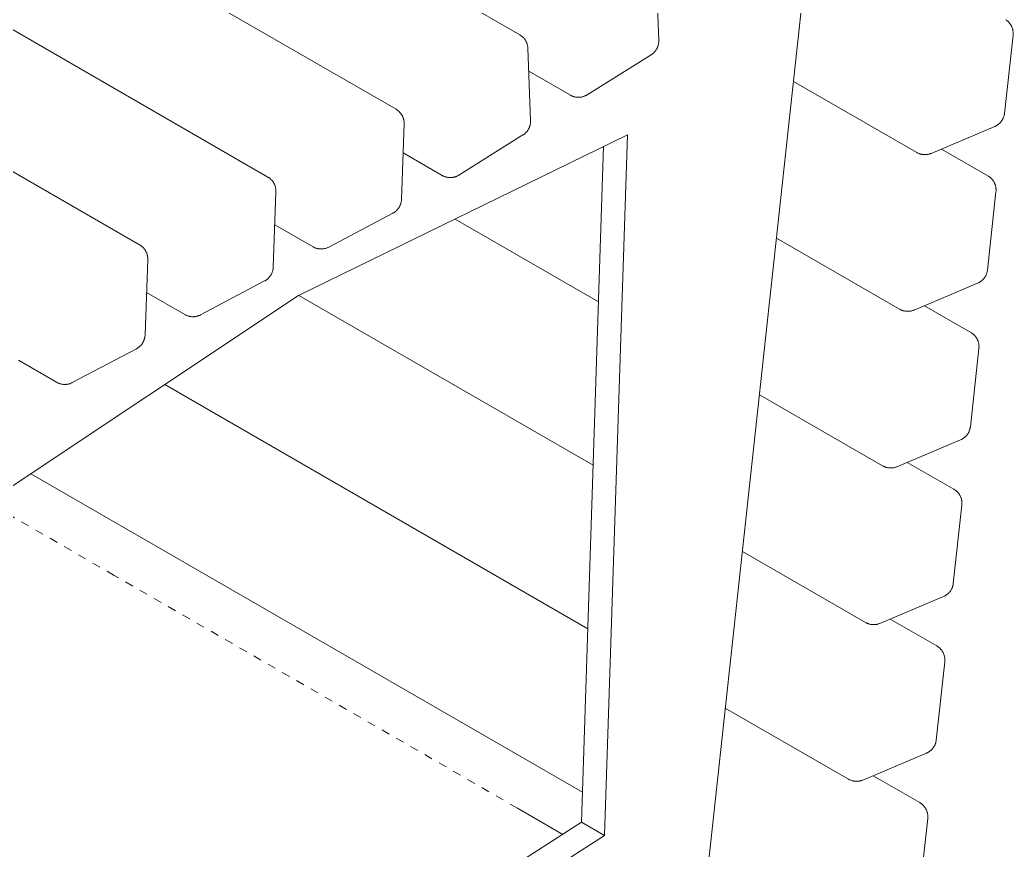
# Model space of a CAD drawing. Header units: inches. Extents: x -6 to 95, y -2 to 61.
# Drawn here: x 82.66 to 94.74, y 38.95 to 49.05 of the extents above; entities that cross this region are included whole.
import ezdxf

# ---------------------------------------------------------------- set-up
doc = ezdxf.new("R2010")
doc.units = ezdxf.units.IN
doc.linetypes.add('HIDDEN', pattern=[1.905, 1.27, -0.635])
doc.layers.add('ZANO_R', color=7, linetype='Continuous', lineweight=0)
doc.layers.add('ZANO_R_przerywana', color=250, linetype='HIDDEN', lineweight=0)

msp = doc.modelspace()

# ---------------------------------------------------------------- linework, layer by layer
at = {"layer": 'ZANO_R'}
for p, q in [((75.09018, 56.74707), (88.73842, 48.86725)), ((73.58647, 55.84087), (87.23471, 47.96106)), ((72.02806, 55.01718), (85.67631, 47.13737)), ((70.46965, 54.19349), (84.1179, 46.31367)), ((92.27358, 50.19854), (90.91037, 37.67971)), ((90.39517, 49.67985), (90.4281, 48.79911)), ((94.64901, 49.04931), (94.6545, 49.04549)), ((94.6545, 49.04549), (94.65986, 49.04147)), ((94.65986, 49.04147), (94.66508, 49.03728)), ((94.66508, 49.03728), (94.67016, 49.03292)), ((94.67016, 49.03292), (94.67508, 49.02838)), ((94.67508, 49.02838), (94.67985, 49.02368)), ((94.67985, 49.02368), (94.68445, 49.01882)), ((94.68445, 49.01882), (94.68888, 49.01381)), ((94.68888, 49.01381), (94.69315, 49.00864)), ((94.69315, 49.00864), (94.69723, 49.00334)), ((94.69723, 49.00334), (94.70113, 48.9979)), ((94.70113, 48.9979), (94.70485, 48.99233)), ((94.70485, 48.99233), (94.70837, 48.98664)), ((94.70837, 48.98664), (94.7117, 48.98083)), ((94.7117, 48.98083), (94.71483, 48.97492)), ((94.71483, 48.97492), (94.71776, 48.96889)), ((94.71776, 48.96889), (94.72048, 48.96278)), ((94.72048, 48.96278), (94.72299, 48.95657)), ((94.72299, 48.95657), (94.72528, 48.95029)), ((94.72528, 48.95029), (94.72737, 48.94392)), ((94.72737, 48.94392), (94.72923, 48.93749)), ((94.72923, 48.93749), (94.73088, 48.93101)), ((94.73088, 48.93101), (94.7323, 48.92446)), ((94.7323, 48.92446), (94.7335, 48.91788)), ((94.7335, 48.91788), (94.73448, 48.91126)), ((94.73448, 48.91126), (94.73523, 48.9046)), ((94.73523, 48.9046), (94.73576, 48.89793)), ((88.73842, 48.86725), (88.7443, 48.86372)), ((88.7443, 48.86372), (88.75005, 48.85999)), ((88.75005, 48.85999), (88.75567, 48.85605)), ((88.75567, 48.85605), (88.76115, 48.85193)), ((88.76115, 48.85193), (88.76648, 48.84761)), ((88.76648, 48.84761), (88.77166, 48.84312)), ((88.77166, 48.84312), (88.77668, 48.83844)), ((88.77668, 48.83844), (88.78153, 48.8336)), ((88.78153, 48.8336), (88.78621, 48.82858)), ((88.78621, 48.82858), (88.79071, 48.82341)), ((88.79071, 48.82341), (88.79503, 48.81809)), ((88.79503, 48.81809), (88.79917, 48.81261)), ((88.79917, 48.81261), (88.80311, 48.807)), ((88.80311, 48.807), (88.80685, 48.80125)), ((88.80685, 48.80125), (88.81039, 48.79538)), ((88.81039, 48.79538), (88.81372, 48.78939)), ((88.81372, 48.78939), (88.81684, 48.78328)), ((88.81684, 48.78328), (88.81975, 48.77707)), ((90.42815, 48.78579), (90.42784, 48.77913)), ((90.4281, 48.79911), (90.42824, 48.79245)), ((90.42824, 48.79245), (90.42815, 48.78579)), ((94.73497, 48.86451), (94.63126, 47.91208)), ((94.73558, 48.87117), (94.73497, 48.86451)), ((94.73597, 48.87786), (94.73558, 48.87117)), ((94.73576, 48.89793), (94.73606, 48.89124)), ((94.73613, 48.88455), (94.73597, 48.87786)), ((94.73606, 48.89124), (94.73613, 48.88455)), ((88.81975, 48.77707), (88.82244, 48.77076)), ((88.82244, 48.77076), (88.82491, 48.76436)), ((88.82491, 48.76436), (88.82715, 48.75788)), ((88.82715, 48.75788), (88.82917, 48.75133)), ((88.82917, 48.75133), (88.83096, 48.74471)), ((88.83096, 48.74471), (88.83251, 48.73803)), ((88.83251, 48.73803), (88.83383, 48.7313)), ((88.83383, 48.7313), (88.83492, 48.72453)), ((88.83492, 48.72453), (88.83577, 48.71772)), ((88.83577, 48.71772), (88.83639, 48.71089)), ((88.83639, 48.71089), (88.83676, 48.70404)), ((88.83676, 48.70404), (88.8697, 47.82331)), ((90.38105, 48.66384), (90.37664, 48.65884)), ((90.38529, 48.66898), (90.38105, 48.66384)), ((90.38935, 48.67425), (90.38529, 48.66898)), ((90.39324, 48.67967), (90.38935, 48.67425)), ((90.39694, 48.68521), (90.39324, 48.67967)), ((90.40044, 48.69087), (90.39694, 48.68521)), ((90.40376, 48.69665), (90.40044, 48.69087)), ((90.40688, 48.70254), (90.40376, 48.69665)), ((90.4098, 48.70853), (90.40688, 48.70254)), ((90.41251, 48.71462), (90.4098, 48.70853)), ((90.41501, 48.72079), (90.41251, 48.71462)), ((90.41731, 48.72705), (90.41501, 48.72079)), ((90.41939, 48.73338), (90.41731, 48.72705)), ((90.42126, 48.73977), (90.41939, 48.73338)), ((90.42291, 48.74623), (90.42126, 48.73977)), ((90.42434, 48.75273), (90.42291, 48.74623)), ((90.42555, 48.75929), (90.42434, 48.75273)), ((90.42653, 48.76587), (90.42555, 48.75929)), ((90.4273, 48.77249), (90.42653, 48.76587)), ((90.42784, 48.77913), (90.4273, 48.77249)), ((90.33581, 48.62482), (89.55661, 48.13692)), ((90.3414, 48.62845), (90.33581, 48.62482)), ((90.34686, 48.63227), (90.3414, 48.62845)), ((90.35219, 48.63627), (90.34686, 48.63227)), ((90.35738, 48.64045), (90.35219, 48.63627)), ((90.36242, 48.6448), (90.35738, 48.64045)), ((90.36732, 48.64932), (90.36242, 48.6448)), ((90.37206, 48.654), (90.36732, 48.64932)), ((90.37664, 48.65884), (90.37206, 48.654)), ((89.35361, 48.13328), (88.84717, 48.42567)), ((93.56401, 47.43631), (92.06691, 48.30066)), ((89.35943, 48.13005), (89.35361, 48.13328)), ((89.36537, 48.12701), (89.35943, 48.13005)), ((89.3714, 48.12418), (89.36537, 48.12701)), ((89.37753, 48.12155), (89.3714, 48.12418)), ((89.38374, 48.11914), (89.37753, 48.12155)), ((89.39003, 48.11693), (89.38374, 48.11914)), ((89.39639, 48.11494), (89.39003, 48.11693)), ((89.40281, 48.11316), (89.39639, 48.11494)), ((89.40929, 48.1116), (89.40281, 48.11316)), ((89.41582, 48.11026), (89.40929, 48.1116)), ((89.4224, 48.10915), (89.41582, 48.11026)), ((89.429, 48.10825), (89.4224, 48.10915)), ((89.43563, 48.10759), (89.429, 48.10825)), ((89.44228, 48.10714), (89.43563, 48.10759)), ((89.44895, 48.10692), (89.44228, 48.10714)), ((89.45561, 48.10693), (89.44895, 48.10692)), ((89.46227, 48.10716), (89.45561, 48.10693)), ((89.46892, 48.10762), (89.46227, 48.10716)), ((89.47555, 48.1083), (89.46892, 48.10762)), ((89.48216, 48.10921), (89.47555, 48.1083)), ((89.48873, 48.11034), (89.48216, 48.10921)), ((89.49525, 48.11169), (89.48873, 48.11034)), ((89.50173, 48.11326), (89.49525, 48.11169)), ((89.50815, 48.11505), (89.50173, 48.11326)), ((89.51451, 48.11705), (89.50815, 48.11505)), ((89.52079, 48.11927), (89.51451, 48.11705)), ((89.527, 48.1217), (89.52079, 48.11927)), ((89.53312, 48.12434), (89.527, 48.1217)), ((89.53915, 48.12719), (89.53312, 48.12434)), ((89.54508, 48.13023), (89.53915, 48.12719)), ((89.5509, 48.13348), (89.54508, 48.13023)), ((89.55661, 48.13692), (89.5509, 48.13348)), ((87.23471, 47.96106), (87.24043, 47.95763)), ((87.24043, 47.95763), (87.24603, 47.95401)), ((87.24603, 47.95401), (87.2515, 47.9502)), ((87.2515, 47.9502), (87.25683, 47.94621)), ((87.25683, 47.94621), (87.26203, 47.94204)), ((87.26203, 47.94204), (87.26709, 47.93769)), ((87.26709, 47.93769), (87.272, 47.93318)), ((87.272, 47.93318), (87.27675, 47.9285)), ((87.27675, 47.9285), (87.28134, 47.92367)), ((87.28134, 47.92367), (87.28576, 47.91868)), ((87.28576, 47.91868), (87.29001, 47.91355)), ((87.29001, 47.91355), (87.29409, 47.90828)), ((87.29409, 47.90828), (87.29798, 47.90287)), ((87.29798, 47.90287), (87.30169, 47.89733)), ((87.30169, 47.89733), (87.30521, 47.89167)), ((87.30521, 47.89167), (87.30854, 47.88589)), ((87.30854, 47.88589), (87.31167, 47.88001)), ((87.31167, 47.88001), (87.3146, 47.87402)), ((87.3146, 47.87402), (87.31732, 47.86794)), ((87.31732, 47.86794), (87.31984, 47.86177)), ((87.31984, 47.86177), (87.32215, 47.85551)), ((87.32215, 47.85551), (87.32424, 47.84919)), ((87.32424, 47.84919), (87.32612, 47.84279)), ((87.32612, 47.84279), (87.32778, 47.83633)), ((87.32778, 47.83633), (87.32922, 47.82983)), ((87.32922, 47.82983), (87.33044, 47.82327)), ((87.33044, 47.82327), (87.33144, 47.81668)), ((87.33144, 47.81668), (87.33222, 47.81006)), ((88.8697, 47.82331), (88.86983, 47.81665)), ((88.86983, 47.81665), (88.86974, 47.80999)), ((94.59546, 47.81854), (94.59143, 47.81312)), ((94.5993, 47.82409), (94.59546, 47.81854)), ((94.60295, 47.82977), (94.5993, 47.82409)), ((94.6064, 47.83557), (94.60295, 47.82977)), ((94.60965, 47.84148), (94.6064, 47.83557)), ((94.6127, 47.84751), (94.60965, 47.84148)), ((94.61554, 47.85363), (94.6127, 47.84751)), ((94.61817, 47.85985), (94.61554, 47.85363)), ((94.62058, 47.86616), (94.61817, 47.85985)), ((94.62278, 47.87254), (94.62058, 47.86616)), ((94.62475, 47.879), (94.62278, 47.87254)), ((94.62651, 47.88551), (94.62475, 47.879)), ((94.62804, 47.89209), (94.62651, 47.88551)), ((94.62934, 47.89871), (94.62804, 47.89209)), ((94.63041, 47.90538), (94.62934, 47.89871)), ((94.63126, 47.91208), (94.63041, 47.90538)), ((87.33306, 47.78343), (87.30013, 46.86467)), ((87.33222, 47.81006), (87.33277, 47.80342)), ((87.33277, 47.80342), (87.33309, 47.79676)), ((87.33319, 47.7901), (87.33306, 47.78343)), ((87.33309, 47.79676), (87.33319, 47.7901)), ((88.83095, 47.69845), (88.82688, 47.69317)), ((88.83483, 47.70387), (88.83095, 47.69845)), ((88.83853, 47.70941), (88.83483, 47.70387)), ((88.84204, 47.71507), (88.83853, 47.70941)), ((88.84535, 47.72085), (88.84204, 47.71507)), ((88.84847, 47.72674), (88.84535, 47.72085)), ((88.85139, 47.73273), (88.84847, 47.72674)), ((88.8541, 47.73881), (88.85139, 47.73273)), ((88.85661, 47.74499), (88.8541, 47.73881)), ((88.8589, 47.75124), (88.85661, 47.74499)), ((88.86098, 47.75757), (88.8589, 47.75124)), ((88.86285, 47.76397), (88.86098, 47.75757)), ((88.8645, 47.77042), (88.86285, 47.76397)), ((88.86593, 47.77693), (88.8645, 47.77042)), ((88.86714, 47.78348), (88.86593, 47.77693)), ((88.86813, 47.79007), (88.86714, 47.78348)), ((88.86889, 47.79669), (88.86813, 47.79007)), ((88.86943, 47.80333), (88.86889, 47.79669)), ((88.86974, 47.80999), (88.86943, 47.80333)), ((94.5121, 47.75197), (93.73913, 47.42545)), ((94.51828, 47.7547), (94.5121, 47.75197)), ((94.52435, 47.75764), (94.51828, 47.7547)), ((94.53032, 47.76079), (94.52435, 47.75764)), ((94.53618, 47.76415), (94.53032, 47.76079)), ((94.54192, 47.7677), (94.53618, 47.76415)), ((94.54754, 47.77144), (94.54192, 47.7677)), ((94.55303, 47.77538), (94.54754, 47.77144)), ((94.55837, 47.7795), (94.55303, 47.77538)), ((94.56357, 47.7838), (94.55837, 47.7795)), ((94.56863, 47.78828), (94.56357, 47.7838)), ((94.57352, 47.79293), (94.56863, 47.78828)), ((94.57825, 47.79775), (94.57352, 47.79293)), ((94.58282, 47.80272), (94.57825, 47.79775)), ((94.58721, 47.80785), (94.58282, 47.80272)), ((94.59143, 47.81312), (94.58721, 47.80785)), ((90.0467, 47.65286), (86.0501, 45.69571)), ((88.7774, 47.64902), (87.9982, 47.16112)), ((88.78299, 47.65265), (88.7774, 47.64902)), ((88.78845, 47.65647), (88.78299, 47.65265)), ((88.79378, 47.66047), (88.78845, 47.65647)), ((88.79897, 47.66465), (88.79378, 47.66047)), ((88.80401, 47.669), (88.79897, 47.66465)), ((88.80891, 47.67352), (88.80401, 47.669)), ((88.81365, 47.6782), (88.80891, 47.67352)), ((88.81823, 47.68304), (88.81365, 47.6782)), ((88.82264, 47.68803), (88.81823, 47.68304)), ((88.82688, 47.69317), (88.82264, 47.68803)), ((89.76917, 39.13138), (90.0467, 47.65286)), ((89.49063, 39.29219), (89.75833, 47.51164)), ((93.86425, 47.4783), (94.43023, 47.15154)), ((87.7952, 47.15748), (87.32045, 47.43158)), ((93.5699, 47.43304), (93.56401, 47.43631)), ((93.5759, 47.42998), (93.5699, 47.43304)), ((93.582, 47.42712), (93.5759, 47.42998)), ((93.58819, 47.42448), (93.582, 47.42712)), ((93.59447, 47.42204), (93.58819, 47.42448)), ((93.60083, 47.41983), (93.59447, 47.42204)), ((93.60726, 47.41783), (93.60083, 47.41983)), ((93.61376, 47.41605), (93.60726, 47.41783)), ((93.62031, 47.41449), (93.61376, 47.41605)), ((93.62691, 47.41316), (93.62031, 47.41449)), ((93.63355, 47.41206), (93.62691, 47.41316)), ((93.64023, 47.41119), (93.63355, 47.41206)), ((93.64694, 47.41054), (93.64023, 47.41119)), ((93.65366, 47.41012), (93.64694, 47.41054)), ((93.66039, 47.40994), (93.65366, 47.41012)), ((93.66712, 47.40998), (93.66039, 47.40994)), ((93.67385, 47.41025), (93.66712, 47.40998)), ((93.68057, 47.41076), (93.67385, 47.41025)), ((93.68726, 47.41149), (93.68057, 47.41076)), ((93.69393, 47.41245), (93.68726, 47.41149)), ((93.70056, 47.41364), (93.69393, 47.41245)), ((93.70714, 47.41505), (93.70056, 47.41364)), ((93.71367, 47.41669), (93.70714, 47.41505)), ((93.72015, 47.41855), (93.71367, 47.41669)), ((93.72655, 47.42063), (93.72015, 47.41855)), ((93.73288, 47.42293), (93.72655, 47.42063)), ((93.73913, 47.42545), (93.73288, 47.42293)), ((85.67631, 47.13737), (85.68202, 47.13394)), ((85.68202, 47.13394), (85.68762, 47.13031)), ((85.68762, 47.13031), (85.69309, 47.12651)), ((85.69309, 47.12651), (85.69843, 47.12251)), ((85.69843, 47.12251), (85.70363, 47.11834)), ((85.70363, 47.11834), (85.70868, 47.114)), ((85.70868, 47.114), (85.71359, 47.10949)), ((85.71359, 47.10949), (85.71834, 47.10481)), ((85.71834, 47.10481), (85.72293, 47.09998)), ((85.72293, 47.09998), (85.72735, 47.09499)), ((85.72735, 47.09499), (85.7316, 47.08986)), ((87.80103, 47.15425), (87.7952, 47.15748)), ((87.80696, 47.15121), (87.80103, 47.15425)), ((87.81299, 47.14838), (87.80696, 47.15121)), ((87.81912, 47.14575), (87.81299, 47.14838)), ((87.82533, 47.14333), (87.81912, 47.14575)), ((87.83162, 47.14113), (87.82533, 47.14333)), ((87.83798, 47.13913), (87.83162, 47.14113)), ((87.84441, 47.13736), (87.83798, 47.13913)), ((87.85089, 47.1358), (87.84441, 47.13736)), ((87.85742, 47.13446), (87.85089, 47.1358)), ((87.86399, 47.13334), (87.85742, 47.13446)), ((87.87059, 47.13245), (87.86399, 47.13334)), ((87.87723, 47.13178), (87.87059, 47.13245)), ((87.88388, 47.13134), (87.87723, 47.13178)), ((87.89054, 47.13112), (87.88388, 47.13134)), ((87.8972, 47.13113), (87.89054, 47.13112)), ((87.90386, 47.13136), (87.8972, 47.13113)), ((87.91051, 47.13182), (87.90386, 47.13136)), ((87.91715, 47.1325), (87.91051, 47.13182)), ((87.92375, 47.1334), (87.91715, 47.1325)), ((87.93032, 47.13453), (87.92375, 47.1334)), ((87.93685, 47.13588), (87.93032, 47.13453)), ((87.94332, 47.13745), (87.93685, 47.13588)), ((87.94974, 47.13924), (87.94332, 47.13745)), ((87.9561, 47.14125), (87.94974, 47.13924)), ((87.96239, 47.14347), (87.9561, 47.14125)), ((87.96859, 47.1459), (87.96239, 47.14347)), ((87.97471, 47.14854), (87.96859, 47.1459)), ((87.98074, 47.15138), (87.97471, 47.14854)), ((87.98667, 47.15443), (87.98074, 47.15138)), ((87.99249, 47.15768), (87.98667, 47.15443)), ((87.9982, 47.16112), (87.99249, 47.15768)), ((94.43023, 47.15154), (94.43597, 47.14809)), ((94.43597, 47.14809), (94.44159, 47.14445)), ((94.44159, 47.14445), (94.44708, 47.14062)), ((94.44708, 47.14062), (94.45244, 47.13661)), ((94.45244, 47.13661), (94.45766, 47.13242)), ((94.45766, 47.13242), (94.46273, 47.12806)), ((94.46273, 47.12806), (94.46765, 47.12352)), ((94.46765, 47.12352), (94.47242, 47.11882)), ((94.47242, 47.11882), (94.47702, 47.11396)), ((94.47702, 47.11396), (94.48146, 47.10894)), ((94.48146, 47.10894), (94.48572, 47.10378)), ((94.48572, 47.10378), (94.48981, 47.09848)), ((94.48981, 47.09848), (94.49371, 47.09304)), ((94.49371, 47.09304), (94.49742, 47.08747)), ((85.7316, 47.08986), (85.73568, 47.08459)), ((85.73568, 47.08459), (85.73958, 47.07918)), ((85.73958, 47.07918), (85.74329, 47.07364)), ((85.74329, 47.07364), (85.74681, 47.06798)), ((85.74681, 47.06798), (85.75013, 47.0622)), ((85.75013, 47.0622), (85.75326, 47.05632)), ((85.75326, 47.05632), (85.75619, 47.05033)), ((85.75619, 47.05033), (85.75892, 47.04425)), ((85.75892, 47.04425), (85.76143, 47.03808)), ((85.76143, 47.03808), (85.76374, 47.03182)), ((85.76374, 47.03182), (85.76583, 47.02549)), ((85.76583, 47.02549), (85.76771, 47.0191)), ((85.76771, 47.0191), (85.76937, 47.01264)), ((85.76937, 47.01264), (85.77081, 47.00614)), ((85.77081, 47.00614), (85.77204, 46.99958)), ((85.77204, 46.99958), (85.77303, 46.99299)), ((85.77303, 46.99299), (85.77381, 46.98637)), ((85.77381, 46.98637), (85.77436, 46.97973)), ((85.77436, 46.97973), (85.77468, 46.97307)), ((85.77468, 46.97307), (85.77478, 46.96641)), ((94.49742, 47.08747), (94.50095, 47.08178)), ((94.50095, 47.08178), (94.50428, 47.07597)), ((94.50428, 47.07597), (94.5074, 47.07005)), ((94.5074, 47.07005), (94.51033, 47.06403)), ((94.51033, 47.06403), (94.51305, 47.05792)), ((94.51305, 47.05792), (94.51556, 47.05171)), ((94.51556, 47.05171), (94.51786, 47.04542)), ((94.51786, 47.04542), (94.51994, 47.03906)), ((94.51994, 47.03906), (94.52181, 47.03263)), ((94.52181, 47.03263), (94.52345, 47.02614)), ((94.52345, 47.02614), (94.52488, 47.0196)), ((94.52488, 47.0196), (94.52608, 47.01302)), ((94.52608, 47.01302), (94.52706, 47.0064)), ((94.52706, 47.0064), (94.52781, 46.99974)), ((94.52781, 46.99974), (94.52833, 46.99307)), ((94.52854, 46.973), (94.52816, 46.96631)), ((94.52833, 46.99307), (94.52863, 46.98638)), ((94.5287, 46.97969), (94.52854, 46.973)), ((94.52863, 46.98638), (94.5287, 46.97969)), ((85.77466, 46.95974), (85.74172, 46.04098)), ((85.77478, 46.96641), (85.77466, 46.95974)), ((87.2992, 46.85138), (87.2984, 46.84477)), ((87.29978, 46.85802), (87.2992, 46.85138)), ((87.30013, 46.86467), (87.29978, 46.85802)), ((94.52755, 46.95965), (94.42383, 46.00722)), ((94.52816, 46.96631), (94.52755, 46.95965)), ((87.23854, 46.72854), (87.23362, 46.72405)), ((87.24331, 46.7332), (87.23854, 46.72854)), ((87.24791, 46.73801), (87.24331, 46.7332)), ((87.25235, 46.74298), (87.24791, 46.73801)), ((87.25662, 46.7481), (87.25235, 46.74298)), ((87.26072, 46.75335), (87.25662, 46.7481)), ((87.26463, 46.75875), (87.26072, 46.75335)), ((87.26836, 46.76427), (87.26463, 46.75875)), ((87.2719, 46.76991), (87.26836, 46.76427)), ((87.27525, 46.77567), (87.2719, 46.76991)), ((87.2784, 46.78154), (87.27525, 46.77567)), ((87.28135, 46.78752), (87.2784, 46.78154)), ((87.28409, 46.79359), (87.28135, 46.78752)), ((87.28663, 46.79975), (87.28409, 46.79359)), ((87.28896, 46.80599), (87.28663, 46.79975)), ((87.29108, 46.81231), (87.28896, 46.80599)), ((87.29298, 46.81869), (87.29108, 46.81231)), ((87.29467, 46.82514), (87.29298, 46.81869)), ((87.29613, 46.83164), (87.29467, 46.82514)), ((87.29738, 46.83818), (87.29613, 46.83164)), ((87.2984, 46.84477), (87.29738, 46.83818)), ((87.19534, 46.6976), (86.41613, 46.28575)), ((87.20118, 46.70081), (87.19534, 46.6976)), ((87.2069, 46.70422), (87.20118, 46.70081)), ((87.21251, 46.70782), (87.2069, 46.70422)), ((87.21799, 46.71161), (87.21251, 46.70782)), ((87.22334, 46.71558), (87.21799, 46.71161)), ((87.22855, 46.71973), (87.22334, 46.71558)), ((87.23362, 46.72405), (87.22855, 46.71973)), ((89.69672, 45.61986), (87.95209, 46.62712)), ((86.22562, 46.28931), (85.76026, 46.55799)), ((93.35659, 45.53145), (91.85949, 46.3958)), ((84.1179, 46.31367), (84.12361, 46.31024)), ((84.12361, 46.31024), (84.12921, 46.30662)), ((84.12921, 46.30662), (84.13468, 46.30281)), ((84.13468, 46.30281), (84.14002, 46.29882)), ((84.14002, 46.29882), (84.14522, 46.29465)), ((84.14522, 46.29465), (84.15027, 46.29031)), ((84.15027, 46.29031), (84.15518, 46.2858)), ((84.15518, 46.2858), (84.15993, 46.28112)), ((84.15993, 46.28112), (84.16452, 46.27629)), ((84.16452, 46.27629), (84.16894, 46.2713)), ((84.16894, 46.2713), (84.1732, 46.26617)), ((84.1732, 46.26617), (84.17727, 46.26089)), ((84.17727, 46.26089), (84.18117, 46.25549)), ((84.18117, 46.25549), (84.18488, 46.24995)), ((84.18488, 46.24995), (84.1884, 46.24429)), ((86.23162, 46.28599), (86.22562, 46.28931)), ((86.23773, 46.28288), (86.23162, 46.28599)), ((86.24395, 46.27998), (86.23773, 46.28288)), ((86.25026, 46.27729), (86.24395, 46.27998)), ((86.25666, 46.27483), (86.25026, 46.27729)), ((86.26314, 46.2726), (86.25666, 46.27483)), ((86.2697, 46.27059), (86.26314, 46.2726)), ((86.27632, 46.26881), (86.2697, 46.27059)), ((86.283, 46.26726), (86.27632, 46.26881)), ((86.28973, 46.26595), (86.283, 46.26726)), ((86.29651, 46.26487), (86.28973, 46.26595)), ((86.30331, 46.26403), (86.29651, 46.26487)), ((86.31014, 46.26342), (86.30331, 46.26403)), ((86.31699, 46.26306), (86.31014, 46.26342)), ((86.32385, 46.26293), (86.31699, 46.26306)), ((86.33071, 46.26304), (86.32385, 46.26293)), ((86.33755, 46.26339), (86.33071, 46.26304)), ((86.34439, 46.26398), (86.33755, 46.26339)), ((86.35119, 46.2648), (86.34439, 46.26398)), ((86.35797, 46.26586), (86.35119, 46.2648)), ((86.3647, 46.26716), (86.35797, 46.26586)), ((86.37139, 46.26869), (86.3647, 46.26716)), ((86.37802, 46.27045), (86.37139, 46.26869)), ((86.38458, 46.27244), (86.37802, 46.27045)), ((86.39107, 46.27466), (86.38458, 46.27244)), ((86.39748, 46.27711), (86.39107, 46.27466)), ((86.40379, 46.27977), (86.39748, 46.27711)), ((86.41002, 46.28266), (86.40379, 46.27977)), ((86.41613, 46.28575), (86.41002, 46.28266)), ((84.21625, 46.13605), (84.18332, 45.21729)), ((84.1884, 46.24429), (84.19173, 46.23851)), ((84.19173, 46.23851), (84.19485, 46.23263)), ((84.19485, 46.23263), (84.19778, 46.22664)), ((84.19778, 46.22664), (84.20051, 46.22056)), ((84.20051, 46.22056), (84.20303, 46.21438)), ((84.20303, 46.21438), (84.20533, 46.20813)), ((84.20533, 46.20813), (84.20743, 46.2018)), ((84.20743, 46.2018), (84.2093, 46.19541)), ((84.2093, 46.19541), (84.21097, 46.18895)), ((84.21097, 46.18895), (84.21241, 46.18244)), ((84.21241, 46.18244), (84.21363, 46.17589)), ((84.21363, 46.17589), (84.21463, 46.1693)), ((84.21463, 46.1693), (84.2154, 46.16268)), ((84.2154, 46.16268), (84.21595, 46.15604)), ((84.21595, 46.15604), (84.21628, 46.14938)), ((84.21637, 46.14272), (84.21625, 46.13605)), ((84.21628, 46.14938), (84.21637, 46.14272)), ((85.73773, 46.00795), (85.73626, 46.00145)), ((85.73897, 46.01449), (85.73773, 46.00795)), ((85.74, 46.02108), (85.73897, 46.01449)), ((85.7408, 46.02769), (85.74, 46.02108)), ((85.74137, 46.03433), (85.7408, 46.02769)), ((85.74172, 46.04098), (85.74137, 46.03433)), ((94.42383, 46.00722), (94.42299, 46.00052)), ((85.6541, 45.88413), (85.64849, 45.88053)), ((85.65958, 45.88792), (85.6541, 45.88413)), ((85.66493, 45.89189), (85.65958, 45.88792)), ((85.67014, 45.89604), (85.66493, 45.89189)), ((85.67521, 45.90036), (85.67014, 45.89604)), ((85.68013, 45.90485), (85.67521, 45.90036)), ((85.6849, 45.90951), (85.68013, 45.90485)), ((85.68951, 45.91432), (85.6849, 45.90951)), ((85.69394, 45.91929), (85.68951, 45.91432)), ((85.69821, 45.92441), (85.69394, 45.91929)), ((85.70231, 45.92966), (85.69821, 45.92441)), ((85.70622, 45.93505), (85.70231, 45.92966)), ((85.70995, 45.94058), (85.70622, 45.93505)), ((85.71349, 45.94622), (85.70995, 45.94058)), ((85.71684, 45.95198), (85.71349, 45.94622)), ((85.71999, 45.95785), (85.71684, 45.95198)), ((85.72294, 45.96383), (85.71999, 45.95785)), ((85.72569, 45.9699), (85.72294, 45.96383)), ((85.72823, 45.97606), (85.72569, 45.9699)), ((85.73056, 45.9823), (85.72823, 45.97606)), ((85.73267, 45.98862), (85.73056, 45.9823)), ((85.73458, 45.995), (85.73267, 45.98862)), ((85.73626, 46.00145), (85.73458, 45.995)), ((94.3612, 45.88342), (94.35615, 45.87894)), ((94.3661, 45.88807), (94.3612, 45.88342)), ((94.37083, 45.89288), (94.3661, 45.88807)), ((94.37539, 45.89786), (94.37083, 45.89288)), ((94.37979, 45.90298), (94.37539, 45.89786)), ((94.384, 45.90826), (94.37979, 45.90298)), ((94.38803, 45.91368), (94.384, 45.90826)), ((94.39187, 45.91923), (94.38803, 45.91368)), ((94.39552, 45.92491), (94.39187, 45.91923)), ((94.39898, 45.93071), (94.39552, 45.92491)), ((94.40223, 45.93662), (94.39898, 45.93071)), ((94.40528, 45.94265), (94.40223, 45.93662)), ((94.40812, 45.94877), (94.40528, 45.94265)), ((94.41074, 45.95499), (94.40812, 45.94877)), ((94.41316, 45.96129), (94.41074, 45.95499)), ((94.41535, 45.96768), (94.41316, 45.96129)), ((94.41733, 45.97413), (94.41535, 45.96768)), ((94.41908, 45.98065), (94.41733, 45.97413)), ((94.42061, 45.98723), (94.41908, 45.98065)), ((94.42191, 45.99385), (94.42061, 45.98723)), ((94.42299, 46.00052), (94.42191, 45.99385)), ((85.63693, 45.87391), (84.85773, 45.46206)), ((85.64277, 45.87712), (85.63693, 45.87391)), ((85.64849, 45.88053), (85.64277, 45.87712)), ((94.30468, 45.84711), (93.5317, 45.52059)), ((94.31085, 45.84984), (94.30468, 45.84711)), ((94.31693, 45.85278), (94.31085, 45.84984)), ((94.3229, 45.85593), (94.31693, 45.85278)), ((94.32876, 45.85928), (94.3229, 45.85593)), ((94.3345, 45.86284), (94.32876, 45.85928)), ((94.34012, 45.86658), (94.3345, 45.86284)), ((94.3456, 45.87052), (94.34012, 45.86658)), ((94.35095, 45.87464), (94.3456, 45.87052)), ((94.35615, 45.87894), (94.35095, 45.87464)), ((86.0501, 45.69571), (82.05351, 43.03799)), ((84.66721, 45.46562), (84.20185, 45.7343)), ((89.63199, 43.63261), (86.0547, 45.69796)), ((93.36248, 45.52818), (93.35659, 45.53145)), ((93.36847, 45.52512), (93.36248, 45.52818)), ((93.37457, 45.52226), (93.36847, 45.52512)), ((93.38077, 45.51962), (93.37457, 45.52226)), ((93.65683, 45.57344), (94.2228, 45.24667)), ((84.67321, 45.4623), (84.66721, 45.46562)), ((84.67932, 45.45918), (84.67321, 45.4623)), ((84.68554, 45.45628), (84.67932, 45.45918)), ((84.69185, 45.4536), (84.68554, 45.45628)), ((84.69825, 45.45114), (84.69185, 45.4536)), ((84.70473, 45.44891), (84.69825, 45.45114)), ((84.71129, 45.4469), (84.70473, 45.44891)), ((84.71791, 45.44512), (84.71129, 45.4469)), ((84.7246, 45.44357), (84.71791, 45.44512)), ((84.73133, 45.44226), (84.7246, 45.44357)), ((84.7381, 45.44118), (84.73133, 45.44226)), ((84.7449, 45.44034), (84.7381, 45.44118)), ((84.75174, 45.43973), (84.7449, 45.44034)), ((84.75858, 45.43936), (84.75174, 45.43973)), ((84.76544, 45.43924), (84.75858, 45.43936)), ((84.7723, 45.43935), (84.76544, 45.43924)), ((84.77915, 45.4397), (84.7723, 45.43935)), ((84.78598, 45.44028), (84.77915, 45.4397)), ((84.79279, 45.44111), (84.78598, 45.44028)), ((84.79956, 45.44217), (84.79279, 45.44111)), ((84.8063, 45.44347), (84.79956, 45.44217)), ((84.81298, 45.445), (84.8063, 45.44347)), ((84.81961, 45.44676), (84.81298, 45.445)), ((84.82617, 45.44875), (84.81961, 45.44676)), ((84.83266, 45.45097), (84.82617, 45.44875)), ((84.83907, 45.45342), (84.83266, 45.45097)), ((84.84539, 45.45608), (84.83907, 45.45342)), ((84.85161, 45.45896), (84.84539, 45.45608)), ((84.85773, 45.46206), (84.85161, 45.45896)), ((93.38704, 45.51718), (93.38077, 45.51962)), ((93.3934, 45.51496), (93.38704, 45.51718)), ((93.39984, 45.51297), (93.3934, 45.51496)), ((93.40633, 45.51119), (93.39984, 45.51297)), ((93.41288, 45.50963), (93.40633, 45.51119)), ((93.41949, 45.5083), (93.41288, 45.50963)), ((93.42613, 45.5072), (93.41949, 45.5083)), ((93.43281, 45.50633), (93.42613, 45.5072)), ((93.43951, 45.50568), (93.43281, 45.50633)), ((93.44623, 45.50526), (93.43951, 45.50568)), ((93.45296, 45.50507), (93.44623, 45.50526)), ((93.4597, 45.50512), (93.45296, 45.50507)), ((93.46643, 45.50539), (93.4597, 45.50512)), ((93.47314, 45.50589), (93.46643, 45.50539)), ((93.47984, 45.50663), (93.47314, 45.50589)), ((93.4865, 45.50759), (93.47984, 45.50663)), ((93.49313, 45.50878), (93.4865, 45.50759)), ((93.49972, 45.51019), (93.49313, 45.50878)), ((93.50625, 45.51183), (93.49972, 45.51019)), ((93.51272, 45.51369), (93.50625, 45.51183)), ((93.51913, 45.51577), (93.51272, 45.51369)), ((93.52546, 45.51807), (93.51913, 45.51577)), ((93.5317, 45.52059), (93.52546, 45.51807)), ((84.17426, 45.16492), (84.17215, 45.15861)), ((84.17617, 45.17131), (84.17426, 45.16492)), ((84.17785, 45.17776), (84.17617, 45.17131)), ((84.17932, 45.18426), (84.17785, 45.17776)), ((84.18056, 45.1908), (84.17932, 45.18426)), ((84.18159, 45.19738), (84.18056, 45.1908)), ((84.18239, 45.204), (84.18159, 45.19738)), ((84.18296, 45.21064), (84.18239, 45.204)), ((84.18332, 45.21729), (84.18296, 45.21064)), ((94.2228, 45.24667), (94.22854, 45.24323)), ((94.22854, 45.24323), (94.23416, 45.23959)), ((94.23416, 45.23959), (94.23965, 45.23576)), ((94.23965, 45.23576), (94.24501, 45.23175)), ((94.24501, 45.23175), (94.25023, 45.22756)), ((94.25023, 45.22756), (94.25531, 45.22319)), ((94.25531, 45.22319), (94.26023, 45.21866)), ((94.26023, 45.21866), (94.265, 45.21396)), ((94.265, 45.21396), (94.2696, 45.2091)), ((94.2696, 45.2091), (94.27403, 45.20408)), ((94.27403, 45.20408), (94.2783, 45.19892)), ((94.2783, 45.19892), (94.28238, 45.19362)), ((94.28238, 45.19362), (94.28628, 45.18818)), ((94.28628, 45.18818), (94.29, 45.18261)), ((94.29, 45.18261), (94.29352, 45.17692)), ((94.29352, 45.17692), (94.29685, 45.17111)), ((94.29685, 45.17111), (94.29998, 45.16519)), ((94.29998, 45.16519), (94.30291, 45.15917)), ((94.30291, 45.15917), (94.30563, 45.15306)), ((84.07852, 45.05022), (83.29932, 44.63837)), ((84.08436, 45.05343), (84.07852, 45.05022)), ((84.09008, 45.05684), (84.08436, 45.05343)), ((84.09569, 45.06044), (84.09008, 45.05684)), ((84.10117, 45.06423), (84.09569, 45.06044)), ((84.10652, 45.0682), (84.10117, 45.06423)), ((84.11174, 45.07235), (84.10652, 45.0682)), ((84.11681, 45.07667), (84.11174, 45.07235)), ((84.12173, 45.08116), (84.11681, 45.07667)), ((84.12649, 45.08582), (84.12173, 45.08116)), ((84.1311, 45.09063), (84.12649, 45.08582)), ((84.13554, 45.0956), (84.1311, 45.09063)), ((84.13981, 45.10071), (84.13554, 45.0956)), ((84.1439, 45.10597), (84.13981, 45.10071)), ((84.14781, 45.11136), (84.1439, 45.10597)), ((84.15154, 45.11688), (84.14781, 45.11136)), ((84.15508, 45.12253), (84.15154, 45.11688)), ((84.15843, 45.12829), (84.15508, 45.12253)), ((84.16158, 45.13416), (84.15843, 45.12829)), ((84.16453, 45.14013), (84.16158, 45.13416)), ((84.16728, 45.14621), (84.16453, 45.14013)), ((84.16982, 45.15236), (84.16728, 45.14621)), ((84.17215, 45.15861), (84.16982, 45.15236)), ((94.32012, 45.05479), (94.21641, 44.10235)), ((94.30563, 45.15306), (94.30814, 45.14685)), ((94.30814, 45.14685), (94.31043, 45.14056)), ((94.31043, 45.14056), (94.31252, 45.1342)), ((94.31252, 45.1342), (94.31438, 45.12777)), ((94.31438, 45.12777), (94.31603, 45.12128)), ((94.31603, 45.12128), (94.31745, 45.11474)), ((94.31745, 45.11474), (94.31865, 45.10816)), ((94.31865, 45.10816), (94.31963, 45.10153)), ((94.31963, 45.10153), (94.32038, 45.09488)), ((94.32073, 45.06145), (94.32012, 45.05479)), ((94.32038, 45.09488), (94.32091, 45.08821)), ((94.32112, 45.06813), (94.32073, 45.06145)), ((94.32091, 45.08821), (94.32121, 45.08152)), ((94.32128, 45.07483), (94.32112, 45.06813)), ((94.32121, 45.08152), (94.32128, 45.07483)), ((83.10881, 44.64193), (82.64344, 44.91061)), ((83.1148, 44.63861), (83.10881, 44.64193)), ((83.12091, 44.63549), (83.1148, 44.63861)), ((83.12713, 44.63259), (83.12091, 44.63549)), ((83.13344, 44.62991), (83.12713, 44.63259)), ((83.13984, 44.62745), (83.13344, 44.62991)), ((83.14633, 44.62522), (83.13984, 44.62745)), ((83.15288, 44.62321), (83.14633, 44.62522)), ((83.15951, 44.62143), (83.15288, 44.62321)), ((83.16619, 44.61988), (83.15951, 44.62143)), ((83.17292, 44.61857), (83.16619, 44.61988)), ((83.17969, 44.61749), (83.17292, 44.61857)), ((83.1865, 44.61665), (83.17969, 44.61749)), ((83.19333, 44.61604), (83.1865, 44.61665)), ((83.20018, 44.61567), (83.19333, 44.61604)), ((83.20703, 44.61555), (83.20018, 44.61567)), ((83.21389, 44.61566), (83.20703, 44.61555)), ((83.22074, 44.61601), (83.21389, 44.61566)), ((83.22757, 44.61659), (83.22074, 44.61601)), ((83.23438, 44.61742), (83.22757, 44.61659)), ((83.24115, 44.61848), (83.23438, 44.61742)), ((83.24789, 44.61978), (83.24115, 44.61848)), ((83.25457, 44.62131), (83.24789, 44.61978)), ((83.2612, 44.62307), (83.25457, 44.62131)), ((83.26776, 44.62506), (83.2612, 44.62307)), ((83.27425, 44.62728), (83.26776, 44.62506)), ((83.28066, 44.62972), (83.27425, 44.62728)), ((83.28698, 44.63239), (83.28066, 44.62972)), ((83.2932, 44.63527), (83.28698, 44.63239)), ((83.29932, 44.63837), (83.2932, 44.63527)), ((89.56727, 41.64536), (84.42438, 44.61461)), ((93.14916, 43.62659), (91.65206, 44.49094)), ((94.21166, 44.07579), (94.2099, 44.06927)), ((94.21319, 44.08237), (94.21166, 44.07579)), ((94.21449, 44.08899), (94.21319, 44.08237)), ((94.21556, 44.09566), (94.21449, 44.08899)), ((94.21641, 44.10235), (94.21556, 44.09566)), ((94.12133, 43.95442), (94.11547, 43.95107)), ((94.12707, 43.95797), (94.12133, 43.95442)), ((94.13269, 43.96172), (94.12707, 43.95797)), ((94.13818, 43.96566), (94.13269, 43.96172)), ((94.14352, 43.96978), (94.13818, 43.96566)), ((94.14872, 43.97408), (94.14352, 43.96978)), ((94.15378, 43.97856), (94.14872, 43.97408)), ((94.15867, 43.98321), (94.15378, 43.97856)), ((94.1634, 43.98802), (94.15867, 43.98321)), ((94.16797, 43.993), (94.1634, 43.98802)), ((94.17236, 43.99812), (94.16797, 43.993)), ((94.17658, 44.0034), (94.17236, 43.99812)), ((94.18061, 44.00881), (94.17658, 44.0034)), ((94.18445, 44.01436), (94.18061, 44.00881)), ((94.1881, 44.02004), (94.18445, 44.01436)), ((94.19155, 44.02584), (94.1881, 44.02004)), ((94.1948, 44.03176), (94.19155, 44.02584)), ((94.19785, 44.03778), (94.1948, 44.03176)), ((94.20069, 44.04391), (94.19785, 44.03778)), ((94.20332, 44.05013), (94.20069, 44.04391)), ((94.20573, 44.05643), (94.20332, 44.05013)), ((94.20793, 44.06282), (94.20573, 44.05643)), ((94.2099, 44.06927), (94.20793, 44.06282)), ((94.09725, 43.94224), (93.32428, 43.61573)), ((94.10343, 43.94498), (94.09725, 43.94224)), ((94.1095, 43.94792), (94.10343, 43.94498)), ((94.11547, 43.95107), (94.1095, 43.94792)), ((93.15505, 43.62332), (93.14916, 43.62659)), ((93.16105, 43.62026), (93.15505, 43.62332)), ((93.16715, 43.6174), (93.16105, 43.62026)), ((93.17334, 43.61475), (93.16715, 43.6174)), ((93.17962, 43.61232), (93.17334, 43.61475)), ((93.18598, 43.6101), (93.17962, 43.61232)), ((93.19241, 43.6081), (93.18598, 43.6101)), ((93.19891, 43.60633), (93.19241, 43.6081)), ((93.20546, 43.60477), (93.19891, 43.60633)), ((93.21206, 43.60344), (93.20546, 43.60477)), ((93.2187, 43.60234), (93.21206, 43.60344)), ((93.22538, 43.60146), (93.2187, 43.60234)), ((93.23209, 43.60082), (93.22538, 43.60146)), ((93.23881, 43.6004), (93.23209, 43.60082)), ((93.24554, 43.60021), (93.23881, 43.6004)), ((93.25227, 43.60026), (93.24554, 43.60021)), ((93.259, 43.60053), (93.25227, 43.60026)), ((93.26572, 43.60103), (93.259, 43.60053)), ((93.27241, 43.60177), (93.26572, 43.60103)), ((93.27908, 43.60273), (93.27241, 43.60177)), ((93.28571, 43.60392), (93.27908, 43.60273)), ((93.29229, 43.60533), (93.28571, 43.60392)), ((93.29882, 43.60697), (93.29229, 43.60533)), ((93.3053, 43.60883), (93.29882, 43.60697)), ((93.3117, 43.61091), (93.3053, 43.60883)), ((93.31803, 43.61321), (93.3117, 43.61091)), ((93.32428, 43.61573), (93.31803, 43.61321)), ((93.4494, 43.66858), (94.01538, 43.34181)), ((89.50255, 39.65811), (82.79471, 43.53088)), ((94.01538, 43.34181), (94.02112, 43.33837)), ((94.02112, 43.33837), (94.02674, 43.33473)), ((94.02674, 43.33473), (94.03223, 43.3309)), ((94.03223, 43.3309), (94.03759, 43.32689)), ((94.03759, 43.32689), (94.04281, 43.3227)), ((94.04281, 43.3227), (94.04788, 43.31833)), ((94.04788, 43.31833), (94.0528, 43.3138)), ((94.0528, 43.3138), (94.05757, 43.3091)), ((94.05757, 43.3091), (94.06217, 43.30424)), ((94.06217, 43.30424), (94.06661, 43.29922)), ((94.06661, 43.29922), (94.07087, 43.29406)), ((94.07087, 43.29406), (94.07496, 43.28876)), ((94.07496, 43.28876), (94.07886, 43.28332)), ((94.07886, 43.28332), (94.08257, 43.27775)), ((94.08257, 43.27775), (94.0861, 43.27206)), ((94.0861, 43.27206), (94.08943, 43.26625)), ((94.08943, 43.26625), (94.09256, 43.26033)), ((94.09256, 43.26033), (94.09548, 43.25431)), ((94.09548, 43.25431), (94.0982, 43.24819)), ((94.0982, 43.24819), (94.10071, 43.24199)), ((94.10071, 43.24199), (94.10301, 43.2357)), ((94.10301, 43.2357), (94.10509, 43.22934)), ((94.10509, 43.22934), (94.10696, 43.22291)), ((94.1127, 43.14992), (94.00898, 42.19749)), ((94.10696, 43.22291), (94.1086, 43.21642)), ((94.1086, 43.21642), (94.11003, 43.20988)), ((94.11003, 43.20988), (94.11123, 43.2033)), ((94.11123, 43.2033), (94.11221, 43.19667)), ((94.11221, 43.19667), (94.11296, 43.19002)), ((94.11331, 43.15659), (94.1127, 43.14992)), ((94.11296, 43.19002), (94.11348, 43.18335)), ((94.11369, 43.16327), (94.11331, 43.15659)), ((94.11348, 43.18335), (94.11378, 43.17666)), ((94.11385, 43.16997), (94.11369, 43.16327)), ((94.11378, 43.17666), (94.11385, 43.16997)), ((92.94174, 41.72173), (91.44464, 42.58608)), ((93.99589, 42.14527), (93.99327, 42.13905)), ((93.99831, 42.15157), (93.99589, 42.14527)), ((94.0005, 42.15796), (93.99831, 42.15157)), ((94.00248, 42.16441), (94.0005, 42.15796)), ((94.00423, 42.17093), (94.00248, 42.16441)), ((94.00576, 42.17751), (94.00423, 42.17093)), ((94.00706, 42.18413), (94.00576, 42.17751)), ((94.00814, 42.1908), (94.00706, 42.18413)), ((94.00898, 42.19749), (94.00814, 42.1908)), ((93.88983, 42.03738), (93.11686, 41.71086)), ((93.896, 42.04012), (93.88983, 42.03738)), ((93.90208, 42.04306), (93.896, 42.04012)), ((93.90805, 42.04621), (93.90208, 42.04306)), ((93.91391, 42.04956), (93.90805, 42.04621)), ((93.91965, 42.05311), (93.91391, 42.04956)), ((93.92527, 42.05686), (93.91965, 42.05311)), ((93.93075, 42.0608), (93.92527, 42.05686)), ((93.9361, 42.06492), (93.93075, 42.0608)), ((93.9413, 42.06922), (93.9361, 42.06492)), ((93.94635, 42.0737), (93.9413, 42.06922)), ((93.95125, 42.07835), (93.94635, 42.0737)), ((93.95598, 42.08316), (93.95125, 42.07835)), ((93.96054, 42.08814), (93.95598, 42.08316)), ((93.96494, 42.09326), (93.96054, 42.08814)), ((93.96915, 42.09854), (93.96494, 42.09326)), ((93.97318, 42.10395), (93.96915, 42.09854)), ((93.97702, 42.1095), (93.97318, 42.10395)), ((93.98067, 42.11518), (93.97702, 42.1095)), ((93.98413, 42.12098), (93.98067, 42.11518)), ((93.98738, 42.1269), (93.98413, 42.12098)), ((93.99043, 42.13292), (93.98738, 42.1269)), ((93.99327, 42.13905), (93.99043, 42.13292)), ((92.94763, 41.71846), (92.94174, 41.72173)), ((92.95362, 41.7154), (92.94763, 41.71846)), ((92.95972, 41.71254), (92.95362, 41.7154)), ((92.96592, 41.70989), (92.95972, 41.71254)), ((92.97219, 41.70746), (92.96592, 41.70989)), ((92.97855, 41.70524), (92.97219, 41.70746)), ((92.98499, 41.70324), (92.97855, 41.70524)), ((92.99148, 41.70147), (92.98499, 41.70324)), ((92.99803, 41.69991), (92.99148, 41.70147)), ((93.00464, 41.69858), (92.99803, 41.69991)), ((93.01128, 41.69748), (93.00464, 41.69858)), ((93.01796, 41.6966), (93.01128, 41.69748)), ((93.02466, 41.69596), (93.01796, 41.6966)), ((93.03138, 41.69554), (93.02466, 41.69596)), ((93.03811, 41.69535), (93.03138, 41.69554)), ((93.04485, 41.6954), (93.03811, 41.69535)), ((93.05158, 41.69567), (93.04485, 41.6954)), ((93.05829, 41.69617), (93.05158, 41.69567)), ((93.06499, 41.6969), (93.05829, 41.69617)), ((93.07165, 41.69787), (93.06499, 41.6969)), ((93.07828, 41.69905), (93.07165, 41.69787)), ((93.08487, 41.70047), (93.07828, 41.69905)), ((93.0914, 41.70211), (93.08487, 41.70047)), ((93.09787, 41.70397), (93.0914, 41.70211)), ((93.10428, 41.70605), (93.09787, 41.70397)), ((93.11061, 41.70835), (93.10428, 41.70605)), ((93.11686, 41.71086), (93.11061, 41.70835)), ((93.24198, 41.76372), (93.80795, 41.43695)), ((93.80795, 41.43695), (93.81369, 41.43351)), ((93.81369, 41.43351), (93.81931, 41.42987)), ((93.81931, 41.42987), (93.8248, 41.42604)), ((93.8248, 41.42604), (93.83016, 41.42203)), ((93.83016, 41.42203), (93.83538, 41.41784)), ((93.83538, 41.41784), (93.84046, 41.41347)), ((93.84046, 41.41347), (93.84538, 41.40894)), ((93.84538, 41.40894), (93.85015, 41.40423)), ((93.85015, 41.40423), (93.85475, 41.39937)), ((93.85475, 41.39937), (93.85918, 41.39436)), ((93.85918, 41.39436), (93.86345, 41.3892)), ((93.86345, 41.3892), (93.86753, 41.3839)), ((93.86753, 41.3839), (93.87143, 41.37846)), ((93.87143, 41.37846), (93.87515, 41.37289)), ((93.87515, 41.37289), (93.87867, 41.3672)), ((93.87867, 41.3672), (93.882, 41.36139)), ((93.882, 41.36139), (93.88513, 41.35547)), ((93.88513, 41.35547), (93.88806, 41.34945)), ((93.88806, 41.34945), (93.89078, 41.34333)), ((93.89078, 41.34333), (93.89329, 41.33713)), ((93.89329, 41.33713), (93.89558, 41.33084)), ((93.89558, 41.33084), (93.89767, 41.32448)), ((93.89767, 41.32448), (93.89953, 41.31805)), ((93.89953, 41.31805), (93.90118, 41.31156)), ((93.90118, 41.31156), (93.9026, 41.30502)), ((93.9026, 41.30502), (93.9038, 41.29843)), ((93.9038, 41.29843), (93.90478, 41.29181)), ((93.90527, 41.24506), (93.80156, 40.29263)), ((93.90478, 41.29181), (93.90553, 41.28516)), ((93.90588, 41.25173), (93.90527, 41.24506)), ((93.90553, 41.28516), (93.90606, 41.27849)), ((93.90627, 41.25841), (93.90588, 41.25173)), ((93.90606, 41.27849), (93.90636, 41.2718)), ((93.90643, 41.2651), (93.90627, 41.25841)), ((93.90636, 41.2718), (93.90643, 41.2651)), ((92.73431, 39.81687), (91.23721, 40.68122)), ((93.77325, 40.21032), (93.7696, 40.20464)), ((93.7767, 40.21612), (93.77325, 40.21032)), ((93.77995, 40.22204), (93.7767, 40.21612)), ((93.783, 40.22806), (93.77995, 40.22204)), ((93.78584, 40.23419), (93.783, 40.22806)), ((93.78847, 40.24041), (93.78584, 40.23419)), ((93.79088, 40.24671), (93.78847, 40.24041)), ((93.79308, 40.25309), (93.79088, 40.24671)), ((93.79505, 40.25955), (93.79308, 40.25309)), ((93.79681, 40.26607), (93.79505, 40.25955)), ((93.79834, 40.27265), (93.79681, 40.26607)), ((93.79964, 40.27927), (93.79834, 40.27265)), ((93.80071, 40.28593), (93.79964, 40.27927)), ((93.80156, 40.29263), (93.80071, 40.28593)), ((93.6824, 40.13252), (92.90943, 39.806)), ((93.68858, 40.13525), (93.6824, 40.13252)), ((93.69465, 40.1382), (93.68858, 40.13525)), ((93.70062, 40.14135), (93.69465, 40.1382)), ((93.70648, 40.1447), (93.70062, 40.14135)), ((93.71222, 40.14825), (93.70648, 40.1447)), ((93.71784, 40.152), (93.71222, 40.14825)), ((93.72333, 40.15593), (93.71784, 40.152)), ((93.72867, 40.16006), (93.72333, 40.15593)), ((93.73387, 40.16436), (93.72867, 40.16006)), ((93.73893, 40.16884), (93.73387, 40.16436)), ((93.74382, 40.17349), (93.73893, 40.16884)), ((93.74855, 40.1783), (93.74382, 40.17349)), ((93.75312, 40.18327), (93.74855, 40.1783)), ((93.75751, 40.1884), (93.75312, 40.18327)), ((93.76173, 40.19368), (93.75751, 40.1884)), ((93.76576, 40.19909), (93.76173, 40.19368)), ((93.7696, 40.20464), (93.76576, 40.19909)), ((93.03455, 39.85886), (93.60053, 39.53209)), ((92.7402, 39.8136), (92.73431, 39.81687)), ((92.7462, 39.81054), (92.7402, 39.8136)), ((92.7523, 39.80768), (92.7462, 39.81054)), ((92.75849, 39.80503), (92.7523, 39.80768)), ((92.76477, 39.8026), (92.75849, 39.80503)), ((92.77113, 39.80038), (92.76477, 39.8026)), ((92.77756, 39.79838), (92.77113, 39.80038)), ((92.78406, 39.7966), (92.77756, 39.79838)), ((92.79061, 39.79505), (92.78406, 39.7966)), ((92.79721, 39.79372), (92.79061, 39.79505)), ((92.80385, 39.79262), (92.79721, 39.79372)), ((92.81053, 39.79174), (92.80385, 39.79262)), ((92.81724, 39.79109), (92.81053, 39.79174)), ((92.82396, 39.79068), (92.81724, 39.79109)), ((92.83069, 39.79049), (92.82396, 39.79068)), ((92.83742, 39.79053), (92.83069, 39.79049)), ((92.84415, 39.79081), (92.83742, 39.79053)), ((92.85087, 39.79131), (92.84415, 39.79081)), ((92.85756, 39.79204), (92.85087, 39.79131)), ((92.86423, 39.793), (92.85756, 39.79204)), ((92.87086, 39.79419), (92.86423, 39.793)), ((92.87744, 39.79561), (92.87086, 39.79419)), ((92.88397, 39.79725), (92.87744, 39.79561)), ((92.89045, 39.79911), (92.88397, 39.79725)), ((92.89685, 39.80119), (92.89045, 39.79911)), ((92.90318, 39.80349), (92.89685, 39.80119)), ((92.90943, 39.806), (92.90318, 39.80349)), ((93.60053, 39.53209), (93.60627, 39.52864)), ((93.60627, 39.52864), (93.61189, 39.52501)), ((93.61189, 39.52501), (93.61738, 39.52118)), ((93.61738, 39.52118), (93.62274, 39.51717)), ((93.62274, 39.51717), (93.62796, 39.51298)), ((93.62796, 39.51298), (93.63303, 39.50861)), ((93.63303, 39.50861), (93.63795, 39.50407)), ((93.63795, 39.50407), (93.64272, 39.49937)), ((93.64272, 39.49937), (93.64732, 39.49451)), ((93.64732, 39.49451), (93.65176, 39.4895)), ((93.65176, 39.4895), (93.65602, 39.48434)), ((93.65602, 39.48434), (93.66011, 39.47903)), ((89.26207, 39.14596), (88.70994, 39.46473)), ((93.66011, 39.47903), (93.66401, 39.4736)), ((93.66401, 39.4736), (93.66772, 39.46803)), ((93.66772, 39.46803), (93.67125, 39.46233)), ((93.67125, 39.46233), (93.67458, 39.45653)), ((93.67458, 39.45653), (93.67771, 39.45061)), ((93.67771, 39.45061), (93.68063, 39.44459)), ((93.68063, 39.44459), (93.68335, 39.43847)), ((93.68335, 39.43847), (93.68586, 39.43227)), ((93.68586, 39.43227), (93.68816, 39.42598)), ((93.68816, 39.42598), (93.69024, 39.41962)), ((93.69024, 39.41962), (93.69211, 39.41319)), ((93.69211, 39.41319), (93.69375, 39.4067)), ((93.69375, 39.4067), (93.69518, 39.40016)), ((93.69518, 39.40016), (93.69638, 39.39357)), ((93.69638, 39.39357), (93.69736, 39.38695)), ((93.69736, 39.38695), (93.69811, 39.3803)), ((93.69811, 39.3803), (93.69863, 39.37362)), ((93.69863, 39.37362), (93.69893, 39.36694)), ((93.69893, 39.36694), (93.699, 39.36024)), ((85.77157, 36.91288), (89.49063, 39.29219)), ((89.76917, 39.13138), (89.49063, 39.29219)), ((93.69785, 39.3402), (93.59413, 38.38777)), ((93.69846, 39.34687), (93.69785, 39.3402)), ((93.69884, 39.35355), (93.69846, 39.34687)), ((93.699, 39.36024), (93.69884, 39.35355)), ((86.0501, 36.75207), (89.76917, 39.13138))]:
    msp.add_line(p, q, dxfattribs=at)
at = {"layer": 'ZANO_R_przerywana', "ltscale": 0.05}
for p, q in [((83.80771, 42.29503), (82.27071, 43.18242)), ((88.70994, 39.46473), (83.80771, 42.29503))]:
    msp.add_line(p, q, dxfattribs=at)

doc.saveas('drawing.dxf')
